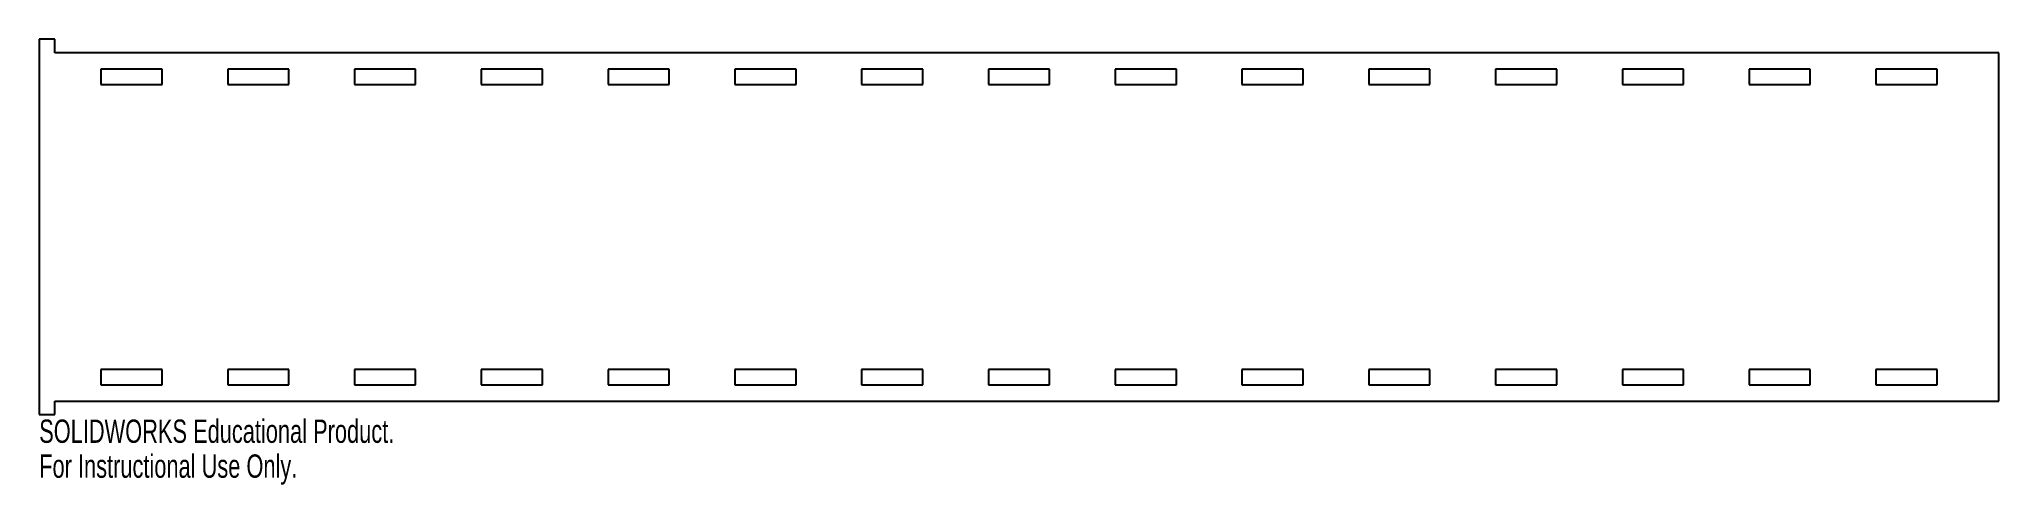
# Model space of a CAD drawing. Header units: inches. Extents: x -8 to 8, y -2.1 to 1.5.
import ezdxf

# ---------------------------------------------------------------- set-up
doc = ezdxf.new("R2010")
doc.units = ezdxf.units.IN
doc.header["$MEASUREMENT"] = 0
doc.styles.add('SLDTEXTSTYLE0', font='TXT', dxfattribs={"width": 0.7})

msp = doc.modelspace()

# ---------------------------------------------------------------- linework, layer by layer
at = {"color": 7, "linetype": 'Continuous', "lineweight": 25}
for p, q in [((-7.876, 1.532), (-8.004, 1.532)), ((-8.004, 1.532), (-8.004, -1.532)), ((-7.876, 1.422), (-7.876, 1.532)), ((8.004, 1.422), (-7.876, 1.422)), ((-7.5, 1.289), (-7.5, 1.164)), ((-7, 1.289), (-7.5, 1.289)), ((-7, 1.164), (-7, 1.289)), ((-6.464, 1.289), (-6.464, 1.164)), ((-5.964, 1.289), (-6.464, 1.289)), ((-5.964, 1.164), (-5.964, 1.289)), ((-5.429, 1.289), (-5.429, 1.164)), ((-4.929, 1.289), (-5.429, 1.289)), ((-4.929, 1.164), (-4.929, 1.289)), ((-4.393, 1.289), (-4.393, 1.164)), ((-3.893, 1.289), (-4.393, 1.289)), ((-3.893, 1.164), (-3.893, 1.289)), ((-3.357, 1.289), (-3.357, 1.164)), ((-2.857, 1.289), (-3.357, 1.289)), ((-2.857, 1.164), (-2.857, 1.289)), ((-2.321, 1.289), (-2.321, 1.164)), ((-1.821, 1.289), (-2.321, 1.289)), ((-1.821, 1.164), (-1.821, 1.289)), ((-1.286, 1.289), (-1.286, 1.164)), ((-0.786, 1.289), (-1.286, 1.289)), ((-0.786, 1.164), (-0.786, 1.289)), ((-0.25, 1.289), (-0.25, 1.164)), ((0.25, 1.289), (-0.25, 1.289)), ((0.25, 1.164), (0.25, 1.289)), ((0.786, 1.289), (0.786, 1.164)), ((1.286, 1.289), (0.786, 1.289)), ((1.286, 1.164), (1.286, 1.289)), ((1.821, 1.289), (1.821, 1.164)), ((2.321, 1.289), (1.821, 1.289)), ((2.321, 1.164), (2.321, 1.289)), ((2.857, 1.289), (2.857, 1.164)), ((3.357, 1.289), (2.857, 1.289)), ((3.357, 1.164), (3.357, 1.289)), ((3.893, 1.289), (3.893, 1.164)), ((4.393, 1.289), (3.893, 1.289)), ((4.393, 1.164), (4.393, 1.289)), ((4.929, 1.289), (4.929, 1.164)), ((5.429, 1.289), (4.929, 1.289)), ((5.429, 1.164), (5.429, 1.289)), ((5.964, 1.289), (5.964, 1.164)), ((6.464, 1.289), (5.964, 1.289)), ((6.464, 1.164), (6.464, 1.289)), ((7, 1.289), (7, 1.164)), ((7.5, 1.289), (7, 1.289)), ((7.5, 1.164), (7.5, 1.289)), ((8.004, -1.422), (8.004, 1.422)), ((-7.5, 1.164), (-7, 1.164)), ((-6.464, 1.164), (-5.964, 1.164)), ((-5.429, 1.164), (-4.929, 1.164)), ((-4.393, 1.164), (-3.893, 1.164)), ((-3.357, 1.164), (-2.857, 1.164)), ((-2.321, 1.164), (-1.821, 1.164)), ((-1.286, 1.164), (-0.786, 1.164)), ((-0.25, 1.164), (0.25, 1.164)), ((0.786, 1.164), (1.286, 1.164)), ((1.821, 1.164), (2.321, 1.164)), ((2.857, 1.164), (3.357, 1.164)), ((3.893, 1.164), (4.393, 1.164)), ((4.929, 1.164), (5.429, 1.164)), ((5.964, 1.164), (6.464, 1.164)), ((7, 1.164), (7.5, 1.164)), ((-7.5, -1.164), (-7.5, -1.289)), ((-7, -1.164), (-7.5, -1.164)), ((-7, -1.289), (-7, -1.164)), ((-6.464, -1.164), (-6.464, -1.289)), ((-5.964, -1.164), (-6.464, -1.164)), ((-5.964, -1.289), (-5.964, -1.164)), ((-5.429, -1.164), (-5.429, -1.289)), ((-4.929, -1.164), (-5.429, -1.164)), ((-4.929, -1.289), (-4.929, -1.164)), ((-4.393, -1.164), (-4.393, -1.289)), ((-3.893, -1.164), (-4.393, -1.164)), ((-3.893, -1.289), (-3.893, -1.164)), ((-3.357, -1.164), (-3.357, -1.289)), ((-2.857, -1.164), (-3.357, -1.164)), ((-2.857, -1.289), (-2.857, -1.164)), ((-2.321, -1.164), (-2.321, -1.289)), ((-1.821, -1.164), (-2.321, -1.164)), ((-1.821, -1.289), (-1.821, -1.164)), ((-1.286, -1.164), (-1.286, -1.289)), ((-0.786, -1.164), (-1.286, -1.164)), ((-0.786, -1.289), (-0.786, -1.164)), ((-0.25, -1.164), (-0.25, -1.289)), ((0.25, -1.164), (-0.25, -1.164)), ((0.25, -1.289), (0.25, -1.164)), ((0.786, -1.164), (0.786, -1.289)), ((1.286, -1.164), (0.786, -1.164)), ((1.286, -1.289), (1.286, -1.164)), ((1.821, -1.164), (1.821, -1.289)), ((2.321, -1.164), (1.821, -1.164)), ((2.321, -1.289), (2.321, -1.164)), ((2.857, -1.164), (2.857, -1.289)), ((3.357, -1.164), (2.857, -1.164)), ((3.357, -1.289), (3.357, -1.164)), ((3.893, -1.164), (3.893, -1.289)), ((4.393, -1.164), (3.893, -1.164)), ((4.393, -1.289), (4.393, -1.164)), ((4.929, -1.164), (4.929, -1.289)), ((5.429, -1.164), (4.929, -1.164)), ((5.429, -1.289), (5.429, -1.164)), ((5.964, -1.164), (5.964, -1.289)), ((6.464, -1.164), (5.964, -1.164)), ((6.464, -1.289), (6.464, -1.164)), ((7, -1.164), (7, -1.289)), ((7.5, -1.164), (7, -1.164)), ((7.5, -1.289), (7.5, -1.164)), ((-7.876, -1.532), (-7.876, -1.422)), ((-7.876, -1.422), (8.004, -1.422)), ((-7.5, -1.289), (-7, -1.289)), ((-6.464, -1.289), (-5.964, -1.289)), ((-5.429, -1.289), (-4.929, -1.289)), ((-4.393, -1.289), (-3.893, -1.289)), ((-3.357, -1.289), (-2.857, -1.289)), ((-2.321, -1.289), (-1.821, -1.289)), ((-1.286, -1.289), (-0.786, -1.289)), ((-0.25, -1.289), (0.25, -1.289)), ((0.786, -1.289), (1.286, -1.289)), ((1.821, -1.289), (2.321, -1.289)), ((2.857, -1.289), (3.357, -1.289)), ((3.893, -1.289), (4.393, -1.289)), ((4.929, -1.289), (5.429, -1.289)), ((5.964, -1.289), (6.464, -1.289)), ((7, -1.289), (7.5, -1.289)), ((-8.004, -1.532), (-7.876, -1.532))]:
    msp.add_line(p, q, dxfattribs=at)

# ---------------------------------------------------------------- texts
at = {"color": 7, "linetype": 'Continuous', "char_height": 0.1903, "attachment_point": 1, "style": 'SLDTEXTSTYLE0'}
for s, insert in [('SOLIDWORKS Educational Product.', (-8.004, -1.573)), ('For Instructional Use Only.', (-8.004, -1.858))]:
    msp.add_mtext(s, dxfattribs=dict(at, insert=insert))

doc.saveas('drawing.dxf')
